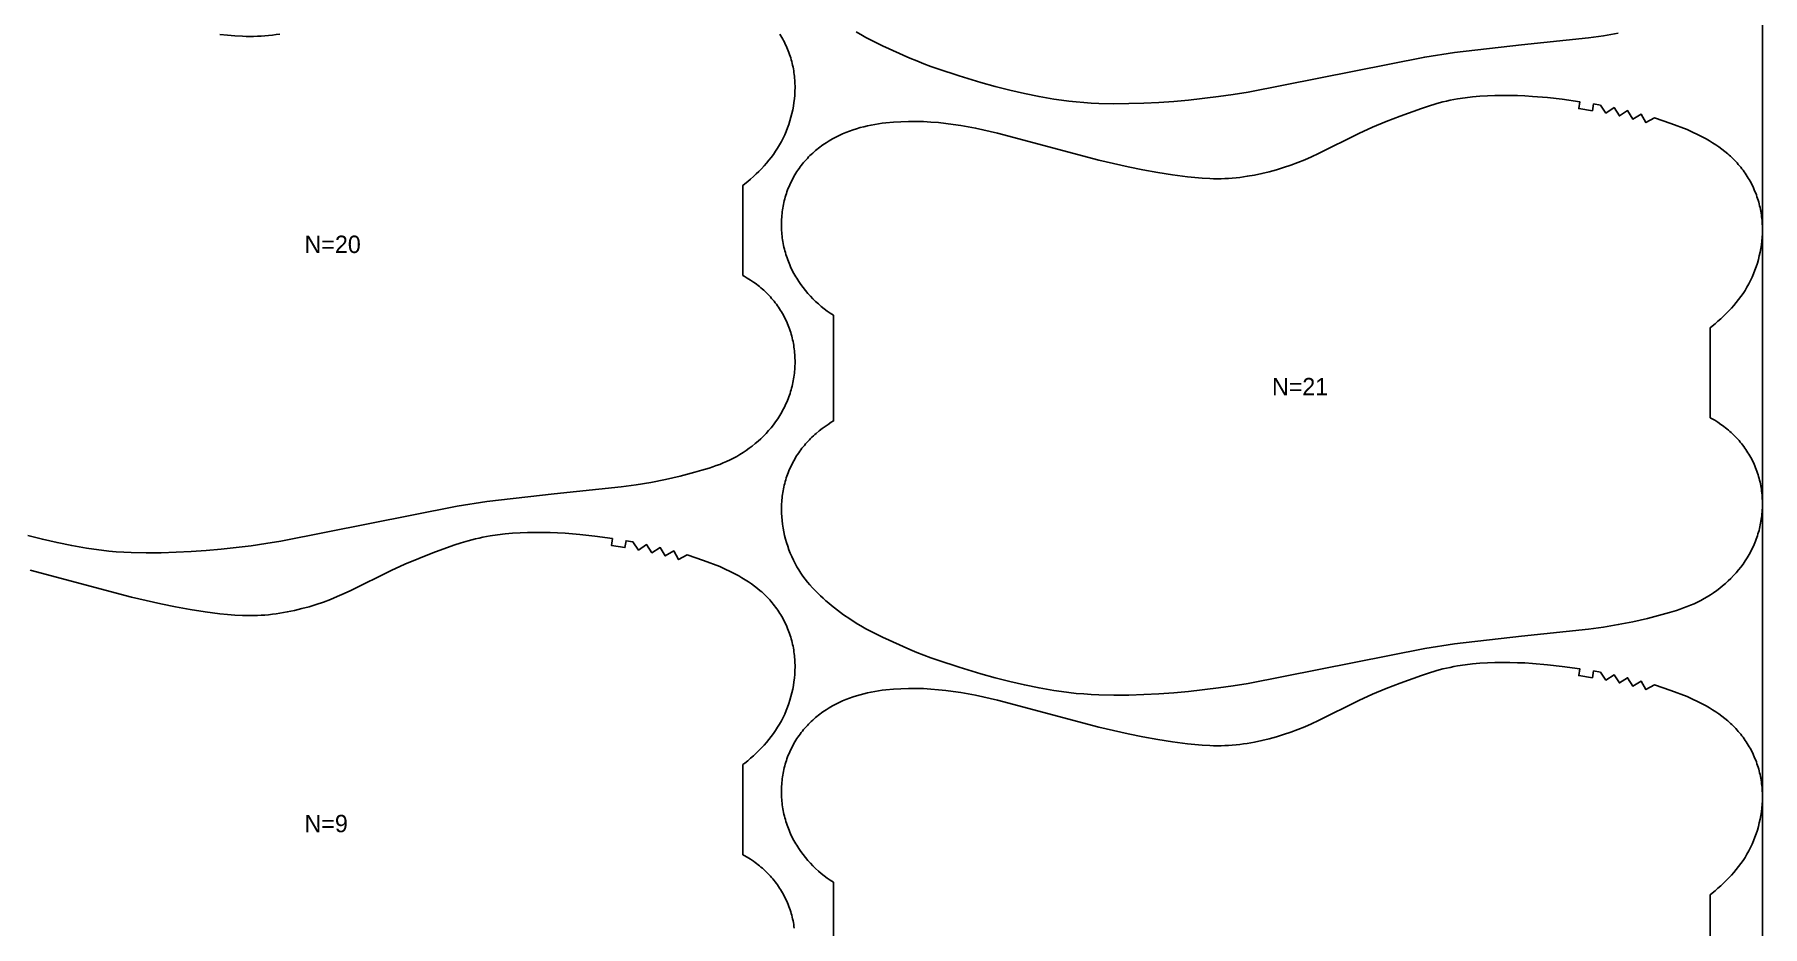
# Model space of a CAD drawing. Header units: inches. Extents: x 0 to 1948, y 0 to 1049.
# Drawn here: x 1450.8 to 1947.5, y 268 to 524.4 of the extents above; entities that cross this region are included whole.
import ezdxf

# ---------------------------------------------------------------- set-up
doc = ezdxf.new("R2010")
doc.units = ezdxf.units.IN

msp = doc.modelspace()

# ---------------------------------------------------------------- linework, layer by layer
at = {"layer": '1'}
for points in [[(0, 0), (1947.5095, 0), (1947.5095, 1048.7909), (0, 1048.7909), (0, 0)], [(1925.8926, 497.073), (1930.4179, 494.8842), (1931.3188, 494.3874), (1932.2537, 493.8466), (1933.1762, 493.2847), (1934.0842, 492.7003), (1934.9756, 492.0922), (1935.8484, 491.459), (1936.7003, 490.7995), (1937.5293, 490.1124), (1937.9346, 489.758), (1938.3333, 489.3963), (1938.7253, 489.0271), (1939.1103, 488.6505), (1939.4883, 488.2666), (1939.8592, 487.8756), (1940.2227, 487.4777), (1940.5788, 487.073), (1940.9273, 486.6616), (1941.2681, 486.2437), (1941.601, 485.8195), (1941.926, 485.3891), (1942.2429, 484.9526), (1942.5516, 484.5103), (1942.8519, 484.0621), (1943.1437, 483.6085), (1943.4268, 483.1493), (1943.7012, 482.6849), (1943.9667, 482.2153), (1944.2233, 481.7408), (1944.4707, 481.2615), (1944.7091, 480.7776), (1944.9382, 480.2892), (1945.1579, 479.7967), (1945.3683, 479.3001), (1945.5692, 478.7996), (1945.7605, 478.2955), (1945.9422, 477.7878), (1946.1141, 477.2768), (1946.2762, 476.7627), (1946.4284, 476.2457), (1946.5706, 475.7258), (1946.7027, 475.2034), (1946.8246, 474.6785), (1946.9363, 474.1514), (1947.0379, 473.6223), (1947.1293, 473.0913), (1947.2107, 472.5587), (1947.2821, 472.0245), (1947.3437, 471.4891), (1947.3954, 470.9526), (1947.4374, 470.4151), (1947.4698, 469.8769), (1947.4925, 469.3381), (1947.5058, 468.7989), (1947.5095, 468.2596), (1947.489, 467.1811), (1947.4316, 466.1041), (1947.3379, 465.03), (1947.2084, 463.9598), (1947.0438, 462.8944), (1946.8446, 461.8349), (1946.6114, 460.782), (1946.3448, 459.7368), (1946.0454, 458.7002), (1945.7138, 457.6732), (1945.3504, 456.6566), (1944.9555, 455.6519), (1944.529, 454.6604), (1944.0711, 453.6835), (1943.5819, 452.7224), (1943.0614, 451.7786), (1942.5096, 450.8534), (1941.9267, 449.9482), (1941.313, 449.064), (1940.6702, 448.2005), (1940.0004, 447.3572), (1939.3055, 446.5335), (1938.5876, 445.7288), (1937.8487, 444.9424), (1937.0908, 444.1738), (1936.3158, 443.4225), (1935.5257, 442.6877), (1934.7214, 441.9691), (1933.9035, 441.2662), (1933.0729, 440.5784), (1932.5095, 440.1361), (1932.5095, 414.2343), (1932.8443, 414.0545), (1933.7772, 413.5127), (1934.6912, 412.9396), (1935.5847, 412.3353), (1936.0234, 412.0216), (1936.4563, 411.7002), (1936.8833, 411.3711), (1937.3043, 411.0343), (1937.719, 410.6898), (1938.1272, 410.3378), (1938.5287, 409.9781), (1938.9233, 409.6109), (1939.3109, 409.2361), (1939.6913, 408.8539), (1940.0643, 408.4645), (1940.4297, 408.0679), (1940.7874, 407.6643), (1941.1372, 407.254), (1941.4791, 406.8369), (1941.8127, 406.4133), (1942.138, 405.9833), (1942.4548, 405.547), (1942.7629, 405.1047), (1943.0622, 404.6563), (1943.3525, 404.2022), (1943.6337, 403.7424), (1943.9056, 403.277), (1944.168, 402.8063), (1944.4208, 402.3303), (1944.664, 401.8493), (1944.8974, 401.3635), (1945.1211, 400.8731), (1945.3351, 400.3783), (1945.5392, 399.8793), (1945.7334, 399.3764), (1945.9177, 398.8697), (1946.0921, 398.3594), (1946.2566, 397.8458), (1946.4109, 397.3292), (1946.5553, 396.8096), (1946.6895, 396.2873), (1946.8136, 395.7625), (1946.9275, 395.2355), (1947.0311, 394.7064), (1947.1246, 394.1755), (1947.2078, 393.6429), (1947.2808, 393.1088), (1947.3436, 392.5735), (1947.3964, 392.037), (1947.439, 391.4996), (1947.4716, 390.9615), (1947.4942, 390.4228), (1947.5068, 389.8838), (1947.5095, 389.3445), (1947.5023, 388.8053), (1947.4853, 388.2662), (1947.4584, 387.7275), (1947.4217, 387.1894), (1947.3753, 386.6519), (1947.3192, 386.1154), (1947.2533, 385.58), (1947.1779, 385.0459), (1947.0927, 384.5132), (1946.998, 383.9822), (1946.8937, 383.453), (1946.7798, 382.9259), (1946.6563, 382.4009), (1946.5233, 381.8784), (1946.3808, 381.3584), (1946.2288, 380.8412), (1946.0673, 380.327), (1945.8964, 379.8159), (1945.716, 379.3081), (1945.5262, 378.8038), (1945.327, 378.3032), (1945.1184, 377.8065), (1944.9005, 377.3138), (1944.6734, 376.8253), (1944.4373, 376.341), (1944.1923, 375.8611), (1943.9386, 375.3856), (1943.6764, 374.9147), (1943.4058, 374.4485), (1943.127, 373.987), (1942.5454, 373.0786), (1941.9329, 372.1904), (1941.2909, 371.3231), (1940.6206, 370.4776), (1939.9233, 369.6545), (1939.2, 368.8545), (1938.4514, 368.0782), (1937.6787, 367.3262), (1936.8825, 366.599), (1936.0638, 365.8972), (1935.2236, 365.2215), (1934.3626, 364.5724), (1933.4819, 363.9503), (1932.5824, 363.3555), (1931.6655, 362.7878), (1930.7321, 362.2473), (1929.7835, 361.7339), (1928.8208, 361.2476), (1927.8451, 360.7885), (1926.8576, 360.3564), (1925.8594, 359.9511), (1924.8516, 359.5703), (1923.8355, 359.2114), (1922.8122, 358.872), (1920.7485, 358.2413), (1918.6701, 357.6578), (1914.4928, 356.5787), (1910.2904, 355.6122), (1906.0608, 354.7654), (1901.807, 354.05), (1897.5338, 353.4676), (1878.2311, 351.4258), (1858.9401, 349.2772), (1850.4243, 347.8989), (1799.6472, 337.8564), (1795.3884, 337.1736), (1791.1171, 336.569), (1782.5504, 335.5531), (1778.254, 335.1713), (1773.9506, 334.8771), (1769.6425, 334.6652), (1765.3309, 334.5366), (1761.017, 334.5), (1756.7048, 334.5878), (1754.5506, 334.6898), (1752.3989, 334.8336), (1750.2506, 335.0203), (1748.1065, 335.2509), (1745.9676, 335.5258), (1743.8342, 335.8421), (1739.5849, 336.5851), (1735.3598, 337.453), (1731.1574, 338.4252), (1726.9762, 339.4855), (1722.8181, 340.6316), (1716.6264, 342.5113), (1710.4753, 344.5201), (1708.4432, 345.2418), (1706.4264, 346.0029), (1704.4276, 346.809), (1702.4429, 347.6509), (1694.5595, 351.1648), (1692.613, 352.0926), (1690.6934, 353.0718), (1689.7464, 353.5857), (1688.8085, 354.1163), (1686.96, 355.2255), (1685.1478, 356.3947), (1683.3719, 357.6194), (1681.6332, 358.8965), (1679.9366, 360.2285), (1679.106, 360.9163), (1678.2882, 361.6192), (1677.4838, 362.3378), (1676.6937, 363.0726), (1675.9188, 363.8239), (1675.1608, 364.5925), (1674.4219, 365.3789), (1673.704, 366.1836), (1673.0091, 367.0073), (1672.3393, 367.8506), (1671.6966, 368.7141), (1671.0829, 369.5983), (1670.4999, 370.5035), (1669.9482, 371.4287), (1669.4276, 372.3725), (1668.9384, 373.3336), (1668.4805, 374.3105), (1668.0541, 375.3021), (1667.6591, 376.3068), (1667.2958, 377.3233), (1666.9641, 378.3503), (1666.6647, 379.3869), (1666.3981, 380.4321), (1666.1649, 381.485), (1665.9657, 382.5445), (1665.8011, 383.6099), (1665.6716, 384.6801), (1665.5779, 385.7542), (1665.5205, 386.8312), (1665.5, 387.9097), (1665.5038, 388.449), (1665.517, 388.9882), (1665.5398, 389.527), (1665.5721, 390.0652), (1665.6141, 390.6027), (1665.6658, 391.1392), (1665.7274, 391.6746), (1665.7988, 392.2088), (1665.8802, 392.7414), (1665.9717, 393.2724), (1666.0732, 393.8015), (1666.1849, 394.3286), (1666.3069, 394.8535), (1666.439, 395.3759), (1666.5812, 395.8958), (1666.7333, 396.4128), (1666.8954, 396.9269), (1667.0674, 397.4379), (1667.249, 397.9456), (1667.4403, 398.4497), (1667.6412, 398.9502), (1667.8516, 399.4468), (1668.0714, 399.9393), (1668.3005, 400.4277), (1668.5388, 400.9116), (1668.7863, 401.3909), (1669.0428, 401.8654), (1669.3083, 402.335), (1669.5827, 402.7994), (1669.8659, 403.2586), (1670.1577, 403.7123), (1670.458, 404.1604), (1670.7666, 404.6027), (1671.0835, 405.0392), (1671.4085, 405.4696), (1671.7415, 405.8938), (1672.0823, 406.3117), (1672.4308, 406.7231), (1672.7868, 407.1278), (1673.1504, 407.5257), (1673.5212, 407.9167), (1673.8992, 408.3006), (1674.2843, 408.6772), (1674.6762, 409.0464), (1675.075, 409.4081), (1675.4802, 409.7625), (1676.3092, 410.4496), (1677.1612, 411.1091), (1678.0339, 411.7423), (1678.9253, 412.3504), (1679.8334, 412.9348), (1680.5, 413.3409), (1680.5, 443.6602), (1680.4271, 443.7054), (1679.5277, 444.3002), (1678.6469, 444.9223), (1677.786, 445.5714), (1676.9457, 446.2471), (1676.1271, 446.9489), (1675.3309, 447.6761), (1674.5581, 448.4281), (1673.8096, 449.2044), (1673.0862, 450.0044), (1672.3889, 450.8275), (1671.7186, 451.673), (1671.0766, 452.5403), (1670.4641, 453.4285), (1669.8825, 454.3369), (1669.6037, 454.7984), (1669.3331, 455.2646), (1669.0709, 455.7355), (1668.8172, 456.211), (1668.5722, 456.6909), (1668.3361, 457.1752), (1668.109, 457.6637), (1667.8911, 458.1564), (1667.6825, 458.6531), (1667.4833, 459.1537), (1667.2935, 459.658), (1667.1132, 460.1658), (1666.9422, 460.6769), (1666.7807, 461.1911), (1666.6287, 461.7083), (1666.4862, 462.2283), (1666.3532, 462.7508), (1666.2297, 463.2758), (1666.1158, 463.8029), (1666.0115, 464.3321), (1665.9168, 464.8631), (1665.8317, 465.3958), (1665.7562, 465.9299), (1665.6904, 466.4653), (1665.6342, 467.0018), (1665.5878, 467.5393), (1665.5511, 468.0774), (1665.5243, 468.6161), (1665.5072, 469.1552), (1665.5, 469.6944), (1665.5027, 470.2337), (1665.5153, 470.7727), (1665.5379, 471.3114), (1665.5705, 471.8495), (1665.6132, 472.3869), (1665.6659, 472.9234), (1665.7288, 473.4587), (1665.8018, 473.9928), (1665.885, 474.5254), (1665.9784, 475.0563), (1666.0821, 475.5854), (1666.196, 476.1124), (1666.32, 476.6372), (1666.4543, 477.1595), (1666.5986, 477.6791), (1666.753, 478.1957), (1666.9174, 478.7093), (1667.0918, 479.2196), (1667.2761, 479.7263), (1667.4704, 480.2292), (1667.6745, 480.7282), (1667.8884, 481.223), (1668.1121, 481.7134), (1668.3456, 482.1992), (1668.5887, 482.6802), (1668.8415, 483.1562), (1669.1039, 483.6269), (1669.3758, 484.0923), (1669.657, 484.5521), (1669.9473, 485.0062), (1670.2466, 485.4546), (1670.5547, 485.8969), (1670.8715, 486.3332), (1671.1968, 486.7632), (1671.5305, 487.1868), (1671.8723, 487.6039), (1672.2221, 488.0142), (1672.5799, 488.4178), (1672.9453, 488.8144), (1673.3183, 489.2038), (1673.6986, 489.586), (1674.0862, 489.9608), (1674.4808, 490.328), (1674.8824, 490.6877), (1675.2906, 491.0397), (1675.7052, 491.3842), (1676.1262, 491.721), (1676.5532, 492.0501), (1676.9862, 492.3715), (1677.4248, 492.6852), (1678.3184, 493.2895), (1679.2324, 493.8626), (1680.1652, 494.4044), (1681.1154, 494.9148), (1682.0813, 495.3936), (1683.0618, 495.8413), (1684.0556, 496.2585), (1685.0616, 496.6457), (1686.0787, 497.0033), (1687.1056, 497.3321), (1688.1412, 497.6325), (1689.1843, 497.9051), (1690.2338, 498.1506), (1691.289, 498.3701), (1692.3492, 498.565), (1693.4136, 498.7366), (1694.4818, 498.8862), (1695.553, 499.0153), (1697.7016, 499.2169), (1699.8549, 499.3504), (1702.0105, 499.4189), (1704.1669, 499.4236), (1706.3222, 499.3659), (1708.4751, 499.2477), (1710.6245, 499.0731), (1712.7696, 498.8469), (1714.9097, 498.5738), (1717.0437, 498.2575), (1719.1707, 497.8981), (1721.2894, 497.4948), (1723.3987, 497.0465), (1727.5897, 496.0291), (1756.7833, 488.3154), (1760.9787, 487.3125), (1765.1913, 486.3841), (1769.4207, 485.5363), (1773.6648, 484.7667), (1777.9225, 484.0787), (1782.198, 483.5074), (1784.3437, 483.2799), (1786.4939, 483.1042), (1788.6472, 482.9921), (1789.7246, 482.9635), (1790.8023, 482.9553), (1791.88, 482.9687), (1792.9575, 483.0035), (1794.0342, 483.0595), (1795.1098, 483.1362), (1796.1839, 483.2334), (1797.2561, 483.3507), (1798.3258, 483.4877), (1799.3929, 483.6441), (1801.5173, 484.0135), (1803.628, 484.4548), (1805.7239, 484.9636), (1807.804, 485.5355), (1809.867, 486.167), (1811.9105, 486.8581), (1813.9321, 487.6094), (1815.9292, 488.4217), (1817.9008, 489.2931), (1819.8515, 490.2117), (1831.4453, 495.9622), (1835.3761, 497.7379), (1839.3545, 499.4054), (1843.3695, 500.9801), (1849.4571, 503.1761), (1851.507, 503.8484), (1853.5718, 504.4689), (1854.6107, 504.7548), (1855.6546, 505.022), (1856.7036, 505.269), (1857.7574, 505.4958), (1858.8155, 505.7031), (1859.8774, 505.8914), (1862.0107, 506.2131), (1864.1533, 506.4653), (1866.3018, 506.6528), (1868.4544, 506.7818), (1870.6097, 506.859), (1872.7664, 506.8909), (1874.9233, 506.8831), (1877.0795, 506.8365), (1879.2345, 506.7508), (1881.3873, 506.6258), (1885.6852, 506.2634), (1889.9721, 505.7814), (1895.0047, 505.1013), (1894.7135, 503.1226), (1898.6257, 502.5076), (1898.9561, 504.4801), (1900.9268, 504.139), (1902.5174, 501.8108), (1904.8553, 503.3861), (1906.3804, 501.0166), (1908.761, 502.5239), (1910.2138, 500.1096), (1912.6388, 501.5445), (1914.0198, 499.088), (1916.4865, 500.4506), (1921.2144, 498.8309), (1925.8926, 497.073)]]:
    msp.add_lwpolyline(points, close=True, dxfattribs=at)
for points in [[(1665.0437, 524.5085), (1665.3268, 524.0493), (1665.6012, 523.5849), (1665.8667, 523.1153), (1666.1233, 522.6408), (1666.3707, 522.1615), (1666.6091, 521.6776), (1666.8382, 521.1892), (1667.0579, 520.6967), (1667.2683, 520.2001), (1667.4692, 519.6996), (1667.6605, 519.1955), (1667.8422, 518.6878), (1668.0141, 518.1768), (1668.1762, 517.6627), (1668.3284, 517.1457), (1668.4706, 516.6258), (1668.6027, 516.1034), (1668.7246, 515.5785), (1668.8363, 515.0514), (1668.9379, 514.5223), (1669.0293, 513.9913), (1669.1107, 513.4587), (1669.1821, 512.9245), (1669.2437, 512.3891), (1669.2954, 511.8526), (1669.3374, 511.3151), (1669.3698, 510.7769), (1669.3925, 510.2381), (1669.4058, 509.6989), (1669.4095, 509.1596), (1669.389, 508.0811), (1669.3316, 507.0041), (1669.2379, 505.93), (1669.1084, 504.8598), (1668.9438, 503.7944), (1668.7446, 502.7349), (1668.5114, 501.682), (1668.2448, 500.6368), (1667.9454, 499.6002), (1667.6138, 498.5732), (1667.2504, 497.5566), (1666.8555, 496.5519), (1666.429, 495.5604), (1665.9711, 494.5835), (1665.4819, 493.6224), (1664.9614, 492.6786), (1664.4096, 491.7534), (1663.8267, 490.8482), (1663.213, 489.964), (1662.5702, 489.1005), (1661.9004, 488.2572), (1661.2055, 487.4335), (1660.4876, 486.6288), (1659.7487, 485.8424), (1658.9908, 485.0738), (1658.2158, 484.3225), (1657.4257, 483.5877), (1656.6214, 482.8691), (1655.8035, 482.1662), (1654.9729, 481.4784), (1654.4095, 481.0361), (1654.4095, 455.1343), (1654.7443, 454.9545), (1655.6772, 454.4127), (1656.5912, 453.8396), (1657.4847, 453.2353), (1657.9234, 452.9216), (1658.3563, 452.6002), (1658.7833, 452.2711), (1659.2043, 451.9343), (1659.619, 451.5898), (1660.0272, 451.2378), (1660.4287, 450.8781), (1660.8233, 450.5109), (1661.2109, 450.1361), (1661.5913, 449.7539), (1661.9643, 449.3645), (1662.3297, 448.9679), (1662.6874, 448.5643), (1663.0372, 448.154), (1663.3791, 447.7369), (1663.7127, 447.3133), (1664.038, 446.8833), (1664.3548, 446.447), (1664.6629, 446.0047), (1664.9622, 445.5563), (1665.2525, 445.1022), (1665.5337, 444.6424), (1665.8056, 444.177), (1666.068, 443.7063), (1666.3208, 443.2303), (1666.564, 442.7493), (1666.7974, 442.2635), (1667.0211, 441.7731), (1667.2351, 441.2783), (1667.4392, 440.7793), (1667.6334, 440.2764), (1667.8177, 439.7697), (1667.9921, 439.2594), (1668.1566, 438.7458), (1668.3109, 438.2292), (1668.4553, 437.7096), (1668.5895, 437.1873), (1668.7136, 436.6625), (1668.8275, 436.1355), (1668.9311, 435.6064), (1669.0246, 435.0755), (1669.1078, 434.5429), (1669.1808, 434.0088), (1669.2436, 433.4735), (1669.2964, 432.937), (1669.339, 432.3996), (1669.3716, 431.8615), (1669.3942, 431.3228), (1669.4068, 430.7838), (1669.4095, 430.2445), (1669.4023, 429.7053), (1669.3853, 429.1662), (1669.3584, 428.6275), (1669.3217, 428.0894), (1669.2753, 427.5519), (1669.2192, 427.0154), (1669.1533, 426.48), (1669.0779, 425.9459), (1668.9927, 425.4132), (1668.898, 424.8822), (1668.7937, 424.353), (1668.6798, 423.8259), (1668.5563, 423.3009), (1668.4233, 422.7784), (1668.2808, 422.2584), (1668.1288, 421.7412), (1667.9673, 421.227), (1667.7964, 420.7159), (1667.616, 420.2081), (1667.4262, 419.7038), (1667.227, 419.2032), (1667.0184, 418.7065), (1666.8005, 418.2138), (1666.5734, 417.7253), (1666.3373, 417.241), (1666.0923, 416.7611), (1665.8386, 416.2856), (1665.5764, 415.8147), (1665.3058, 415.3485), (1665.027, 414.887), (1664.4454, 413.9786), (1663.8329, 413.0904), (1663.1909, 412.2231), (1662.5206, 411.3776), (1661.8233, 410.5545), (1661.1, 409.7545), (1660.3514, 408.9782), (1659.5787, 408.2262), (1658.7825, 407.499), (1657.9638, 406.7972), (1657.1236, 406.1215), (1656.2626, 405.4724), (1655.3819, 404.8503), (1654.4824, 404.2555), (1653.5655, 403.6878), (1652.6321, 403.1473), (1651.6835, 402.6339), (1650.7208, 402.1476), (1649.7451, 401.6885), (1648.7576, 401.2564), (1647.7594, 400.8511), (1646.7516, 400.4703), (1645.7355, 400.1114), (1644.7122, 399.772), (1642.6485, 399.1413), (1640.5701, 398.5578), (1636.3928, 397.4787), (1632.1904, 396.5122), (1627.9608, 395.6654), (1623.707, 394.95), (1619.4338, 394.3676), (1600.1311, 392.3258), (1580.8401, 390.1772), (1572.3243, 388.7989), (1521.5472, 378.7564), (1517.2884, 378.0736), (1513.0171, 377.469), (1504.4504, 376.4531), (1500.154, 376.0713), (1495.8506, 375.7771), (1491.5425, 375.5652), (1487.2309, 375.4366), (1482.917, 375.4), (1478.6048, 375.4878), (1476.4506, 375.5898), (1474.2989, 375.7336), (1472.1506, 375.9203), (1470.0065, 376.1509), (1467.8676, 376.4258), (1465.7342, 376.7421), (1461.4849, 377.4851), (1457.2598, 378.353), (1453.0574, 379.3252), (1448.8762, 380.3855)], [(1504.098, 524.4074), (1506.2437, 524.1799), (1508.3939, 524.0042), (1510.5472, 523.8921), (1511.6246, 523.8635), (1512.7023, 523.8553), (1513.78, 523.8687), (1514.8575, 523.9035), (1515.9342, 523.9595), (1517.0098, 524.0362), (1518.0839, 524.1334), (1519.1561, 524.2507), (1520.2258, 524.3877), (1521.2929, 524.5441)], [(1906.0608, 524.7654), (1901.807, 524.05), (1897.5338, 523.4676), (1878.2311, 521.4258), (1858.9401, 519.2772), (1850.4243, 517.8989), (1799.6472, 507.8564), (1795.3884, 507.1736), (1791.1171, 506.569), (1782.5504, 505.5531), (1778.254, 505.1713), (1773.9506, 504.8771), (1769.6425, 504.6652), (1765.3309, 504.5366), (1761.017, 504.5), (1756.7048, 504.5878), (1754.5506, 504.6898), (1752.3989, 504.8336), (1750.2506, 505.0203), (1748.1065, 505.2509), (1745.9676, 505.5258), (1743.8342, 505.8421), (1739.5849, 506.5851), (1735.3598, 507.453), (1731.1574, 508.4252), (1726.9762, 509.4855), (1722.8181, 510.6316), (1716.6264, 512.5113), (1710.4753, 514.5201), (1708.4432, 515.2418), (1706.4264, 516.0029), (1704.4276, 516.809), (1702.4429, 517.6509), (1694.5595, 521.1648), (1692.613, 522.0926), (1690.6934, 523.0718), (1689.7464, 523.5857), (1688.8085, 524.1163), (1686.96, 525.2255)], [(1449.4897, 370.4291), (1478.6833, 362.7154), (1482.8787, 361.7125), (1487.0913, 360.7841), (1491.3207, 359.9363), (1495.5648, 359.1667), (1499.8225, 358.4787), (1504.098, 357.9074), (1506.2437, 357.6799), (1508.3939, 357.5042), (1510.5472, 357.3921), (1511.6246, 357.3635), (1512.7023, 357.3553), (1513.78, 357.3687), (1514.8575, 357.4035), (1515.9342, 357.4595), (1517.0098, 357.5362), (1518.0839, 357.6334), (1519.1561, 357.7507), (1520.2258, 357.8877), (1521.2929, 358.0441), (1523.4173, 358.4135), (1525.528, 358.8548), (1527.6239, 359.3636), (1529.704, 359.9355), (1531.767, 360.567), (1533.8105, 361.2581), (1535.8321, 362.0094), (1537.8292, 362.8217), (1539.8008, 363.6931), (1541.7515, 364.6117), (1553.3453, 370.3622), (1557.2761, 372.1379), (1561.2545, 373.8054), (1565.2695, 375.3801), (1571.3571, 377.5761), (1573.407, 378.2484), (1575.4718, 378.8689), (1576.5107, 379.1548), (1577.5546, 379.422), (1578.6036, 379.669), (1579.6574, 379.8958), (1580.7155, 380.1031), (1581.7774, 380.2914), (1583.9107, 380.6131), (1586.0533, 380.8653), (1588.2018, 381.0528), (1590.3544, 381.1818), (1592.5097, 381.259), (1594.6664, 381.2909), (1596.8233, 381.2831), (1598.9795, 381.2365), (1601.1345, 381.1508), (1603.2873, 381.0258), (1607.5852, 380.6634), (1611.8721, 380.1814), (1616.9047, 379.5013), (1616.6135, 377.5226), (1620.5257, 376.9076), (1620.8561, 378.8801), (1622.8268, 378.539), (1624.4174, 376.2108), (1626.7553, 377.7861), (1628.2804, 375.4166), (1630.661, 376.9239), (1632.1138, 374.5096), (1634.5388, 375.9445), (1635.9198, 373.488), (1638.3865, 374.8506), (1643.1144, 373.2309), (1647.7926, 371.473), (1647.7926, 371.473), (1652.3179, 369.2842), (1653.2188, 368.7874), (1654.1537, 368.2466), (1655.0762, 367.6847), (1655.9842, 367.1003), (1656.8756, 366.4922), (1657.7484, 365.859), (1658.6003, 365.1995), (1659.4293, 364.5124), (1659.8346, 364.158), (1660.2333, 363.7963), (1660.6253, 363.4271), (1661.0103, 363.0505), (1661.3883, 362.6666), (1661.7592, 362.2756), (1662.1227, 361.8777), (1662.4788, 361.473), (1662.8273, 361.0616), (1663.1681, 360.6437), (1663.501, 360.2195), (1663.826, 359.7891), (1664.1429, 359.3526), (1664.4516, 358.9103), (1664.7519, 358.4621), (1665.0437, 358.0085), (1665.3268, 357.5493), (1665.6012, 357.0849), (1665.8667, 356.6153), (1666.1233, 356.1408), (1666.3707, 355.6615), (1666.6091, 355.1776), (1666.8382, 354.6892), (1667.0579, 354.1967), (1667.2683, 353.7001), (1667.4692, 353.1996), (1667.6605, 352.6955), (1667.8422, 352.1878), (1668.0141, 351.6768), (1668.1762, 351.1627), (1668.3284, 350.6457), (1668.4706, 350.1258), (1668.6027, 349.6034), (1668.7246, 349.0785), (1668.8363, 348.5514), (1668.9379, 348.0223), (1669.0293, 347.4913), (1669.1107, 346.9587), (1669.1821, 346.4245), (1669.2437, 345.8891), (1669.2954, 345.3526), (1669.3374, 344.8151), (1669.3698, 344.2769), (1669.3925, 343.7381), (1669.4058, 343.1989), (1669.4095, 342.6596), (1669.389, 341.5811), (1669.3316, 340.5041), (1669.2379, 339.43), (1669.1084, 338.3598), (1668.9438, 337.2944), (1668.7446, 336.2349), (1668.5114, 335.182), (1668.2448, 334.1368), (1667.9454, 333.1002), (1667.6138, 332.0732), (1667.2504, 331.0566), (1666.8555, 330.0519), (1666.429, 329.0604), (1665.9711, 328.0835), (1665.4819, 327.1224), (1664.9614, 326.1786), (1664.4096, 325.2534), (1663.8267, 324.3482), (1663.213, 323.464), (1662.5702, 322.6005), (1661.9004, 321.7572), (1661.2055, 320.9335), (1660.4876, 320.1288), (1659.7487, 319.3424), (1658.9908, 318.5738), (1658.2158, 317.8225), (1657.4257, 317.0877), (1656.6214, 316.3691), (1655.8035, 315.6662), (1654.9729, 314.9784), (1654.4095, 314.5361), (1654.4095, 288.6343), (1654.7443, 288.4545), (1655.6772, 287.9127), (1656.5912, 287.3396), (1657.4847, 286.7353), (1657.9234, 286.4216), (1658.3563, 286.1002), (1658.7833, 285.7711), (1659.2043, 285.4343), (1659.619, 285.0898), (1660.0272, 284.7378), (1660.4287, 284.3781), (1660.8233, 284.0109), (1661.2109, 283.6361), (1661.5913, 283.2539), (1661.9643, 282.8645), (1662.3297, 282.4679), (1662.6874, 282.0643), (1663.0372, 281.654), (1663.3791, 281.2369), (1663.7127, 280.8133), (1664.038, 280.3833), (1664.3548, 279.947), (1664.6629, 279.5047), (1664.9622, 279.0563), (1665.2525, 278.6022), (1665.5337, 278.1424), (1665.8056, 277.677), (1666.068, 277.2063), (1666.3208, 276.7303), (1666.564, 276.2493), (1666.7974, 275.7635), (1667.0211, 275.2731), (1667.2351, 274.7783), (1667.4392, 274.2793), (1667.6334, 273.7764), (1667.8177, 273.2697), (1667.9921, 272.7594), (1668.1566, 272.2458), (1668.3109, 271.7292), (1668.4553, 271.2096), (1668.5895, 270.6873), (1668.7136, 270.1625), (1668.8275, 269.6355), (1668.9311, 269.1064), (1669.0246, 268.5755), (1669.1078, 268.0429), (1669.1808, 267.5088)], [(1680.5, 250.3409), (1680.5, 280.6602), (1680.4271, 280.7054), (1679.5277, 281.3002), (1678.6469, 281.9223), (1677.786, 282.5714), (1676.9457, 283.2471), (1676.1271, 283.9489), (1675.3309, 284.6761), (1674.5581, 285.4281), (1673.8096, 286.2044), (1673.0862, 287.0044), (1672.3889, 287.8275), (1671.7186, 288.673), (1671.0766, 289.5403), (1670.4641, 290.4285), (1669.8825, 291.3369), (1669.6037, 291.7984), (1669.3331, 292.2646), (1669.0709, 292.7355), (1668.8172, 293.211), (1668.5722, 293.6909), (1668.3361, 294.1752), (1668.109, 294.6637), (1667.8911, 295.1564), (1667.6825, 295.6531), (1667.4833, 296.1537), (1667.2935, 296.658), (1667.1132, 297.1658), (1666.9422, 297.6769), (1666.7807, 298.1911), (1666.6287, 298.7083), (1666.4862, 299.2283), (1666.3532, 299.7508), (1666.2297, 300.2758), (1666.1158, 300.8029), (1666.0115, 301.3321), (1665.9168, 301.8631), (1665.8317, 302.3958), (1665.7562, 302.9299), (1665.6904, 303.4653), (1665.6342, 304.0018), (1665.5878, 304.5393), (1665.5511, 305.0774), (1665.5243, 305.6161), (1665.5072, 306.1552), (1665.5, 306.6944), (1665.5027, 307.2337), (1665.5153, 307.7727), (1665.5379, 308.3114), (1665.5705, 308.8495), (1665.6132, 309.3869), (1665.6659, 309.9234), (1665.7288, 310.4587), (1665.8018, 310.9928), (1665.885, 311.5254), (1665.9784, 312.0563), (1666.0821, 312.5854), (1666.196, 313.1124), (1666.32, 313.6372), (1666.4543, 314.1595), (1666.5986, 314.6791), (1666.753, 315.1957), (1666.9174, 315.7093), (1667.0918, 316.2196), (1667.2761, 316.7263), (1667.4704, 317.2292), (1667.6745, 317.7282), (1667.8884, 318.223), (1668.1121, 318.7134), (1668.3456, 319.1992), (1668.5887, 319.6802), (1668.8415, 320.1562), (1669.1039, 320.6269), (1669.3758, 321.0923), (1669.657, 321.5521), (1669.9473, 322.0062), (1670.2466, 322.4546), (1670.5547, 322.8969), (1670.8715, 323.3332), (1671.1968, 323.7632), (1671.5305, 324.1868), (1671.8723, 324.6039), (1672.2221, 325.0142), (1672.5799, 325.4178), (1672.9453, 325.8144), (1673.3183, 326.2038), (1673.6986, 326.586), (1674.0862, 326.9608), (1674.4808, 327.328), (1674.8824, 327.6877), (1675.2906, 328.0397), (1675.7052, 328.3842), (1676.1262, 328.721), (1676.5532, 329.0501), (1676.9862, 329.3715), (1677.4248, 329.6852), (1678.3184, 330.2895), (1679.2324, 330.8626), (1680.1652, 331.4044), (1681.1154, 331.9148), (1682.0813, 332.3936), (1683.0618, 332.8413), (1684.0556, 333.2585), (1685.0616, 333.6457), (1686.0787, 334.0033), (1687.1056, 334.3321), (1688.1412, 334.6325), (1689.1843, 334.9051), (1690.2338, 335.1506), (1691.289, 335.3701), (1692.3492, 335.565), (1693.4136, 335.7366), (1694.4818, 335.8862), (1695.553, 336.0153), (1697.7016, 336.2169), (1699.8549, 336.3504), (1702.0105, 336.4189), (1704.1669, 336.4236), (1706.3222, 336.3659), (1708.4751, 336.2477), (1710.6245, 336.0731), (1712.7696, 335.8469), (1714.9097, 335.5738), (1717.0437, 335.2575), (1719.1707, 334.8981), (1721.2894, 334.4948), (1723.3987, 334.0465), (1727.5897, 333.0291), (1756.7833, 325.3154), (1760.9787, 324.3125), (1765.1913, 323.3841), (1769.4207, 322.5363), (1773.6648, 321.7667), (1777.9225, 321.0787), (1782.198, 320.5074), (1784.3437, 320.2799), (1786.4939, 320.1042), (1788.6472, 319.9921), (1789.7246, 319.9635), (1790.8023, 319.9553), (1791.88, 319.9687), (1792.9575, 320.0035), (1794.0342, 320.0595), (1795.1098, 320.1362), (1796.1839, 320.2334), (1797.2561, 320.3507), (1798.3258, 320.4877), (1799.3929, 320.6441), (1801.5173, 321.0135), (1803.628, 321.4548), (1805.7239, 321.9636), (1807.804, 322.5355), (1809.867, 323.167), (1811.9105, 323.8581), (1813.9321, 324.6094), (1815.9292, 325.4217), (1817.9008, 326.2931), (1819.8515, 327.2117), (1831.4453, 332.9622), (1835.3761, 334.7379), (1839.3545, 336.4054), (1843.3695, 337.9801), (1849.4571, 340.1761), (1851.507, 340.8484), (1853.5718, 341.4689), (1854.6107, 341.7548), (1855.6546, 342.022), (1856.7036, 342.269), (1857.7574, 342.4958), (1858.8155, 342.7031), (1859.8774, 342.8914), (1862.0107, 343.2131), (1864.1533, 343.4653), (1866.3018, 343.6528), (1868.4544, 343.7818), (1870.6097, 343.859), (1872.7664, 343.8909), (1874.9233, 343.8831), (1877.0795, 343.8365), (1879.2345, 343.7508), (1881.3873, 343.6258), (1885.6852, 343.2634), (1889.9721, 342.7814), (1895.0047, 342.1013), (1894.7135, 340.1226), (1898.6257, 339.5076), (1898.9561, 341.4801), (1900.9268, 341.139), (1902.5174, 338.8108), (1904.8553, 340.3861), (1906.3804, 338.0166), (1908.761, 339.5239), (1910.2138, 337.1096), (1912.6388, 338.5445), (1914.0198, 336.088), (1916.4865, 337.4506), (1921.2144, 335.8309), (1925.8926, 334.073), (1925.8926, 334.073), (1930.4179, 331.8842), (1931.3188, 331.3874), (1932.2537, 330.8466), (1933.1762, 330.2847), (1934.0842, 329.7003), (1934.9756, 329.0922), (1935.8484, 328.459), (1936.7003, 327.7995), (1937.5293, 327.1124), (1937.9346, 326.758), (1938.3333, 326.3963), (1938.7253, 326.0271), (1939.1103, 325.6505), (1939.4883, 325.2666), (1939.8592, 324.8756), (1940.2227, 324.4777), (1940.5788, 324.073), (1940.9273, 323.6616), (1941.2681, 323.2437), (1941.601, 322.8195), (1941.926, 322.3891), (1942.2429, 321.9526), (1942.5516, 321.5103), (1942.8519, 321.0621), (1943.1437, 320.6085), (1943.4268, 320.1493), (1943.7012, 319.6849), (1943.9667, 319.2153), (1944.2233, 318.7408), (1944.4707, 318.2615), (1944.7091, 317.7776), (1944.9382, 317.2892), (1945.1579, 316.7967), (1945.3683, 316.3001), (1945.5692, 315.7996), (1945.7605, 315.2955), (1945.9422, 314.7878), (1946.1141, 314.2768), (1946.2762, 313.7627), (1946.4284, 313.2457), (1946.5706, 312.7258), (1946.7027, 312.2034), (1946.8246, 311.6785), (1946.9363, 311.1514), (1947.0379, 310.6223), (1947.1293, 310.0913), (1947.2107, 309.5587), (1947.2821, 309.0245), (1947.3437, 308.4891), (1947.3954, 307.9526), (1947.4374, 307.4151), (1947.4698, 306.8769), (1947.4925, 306.3381), (1947.5058, 305.7989), (1947.5095, 305.2596), (1947.489, 304.1811), (1947.4316, 303.1041), (1947.3379, 302.03), (1947.2084, 300.9598), (1947.0438, 299.8944), (1946.8446, 298.8349), (1946.6114, 297.782), (1946.3448, 296.7368), (1946.0454, 295.7002), (1945.7138, 294.6732), (1945.3504, 293.6566), (1944.9555, 292.6519), (1944.529, 291.6604), (1944.0711, 290.6835), (1943.5819, 289.7224), (1943.0614, 288.7786), (1942.5096, 287.8534), (1941.9267, 286.9482), (1941.313, 286.064), (1940.6702, 285.2005), (1940.0004, 284.3572), (1939.3055, 283.5335), (1938.5876, 282.7288), (1937.8487, 281.9424), (1937.0908, 281.1738), (1936.3158, 280.4225), (1935.5257, 279.6877), (1934.7214, 278.9691), (1933.9035, 278.2662), (1933.0729, 277.5784), (1932.5095, 277.1361), (1932.5095, 251.2343)]]:
    msp.add_lwpolyline(points, dxfattribs=at)

# ---------------------------------------------------------------- texts
for s, p in [('N=20', (1528.4048, 461.5955)), ('N=21', (1806.5048, 420.6954)), ('N=9', (1528.4048, 295.0955))]:
    msp.add_text(s, height=5, dxfattribs=at).set_placement(p)

doc.saveas('drawing.dxf')
